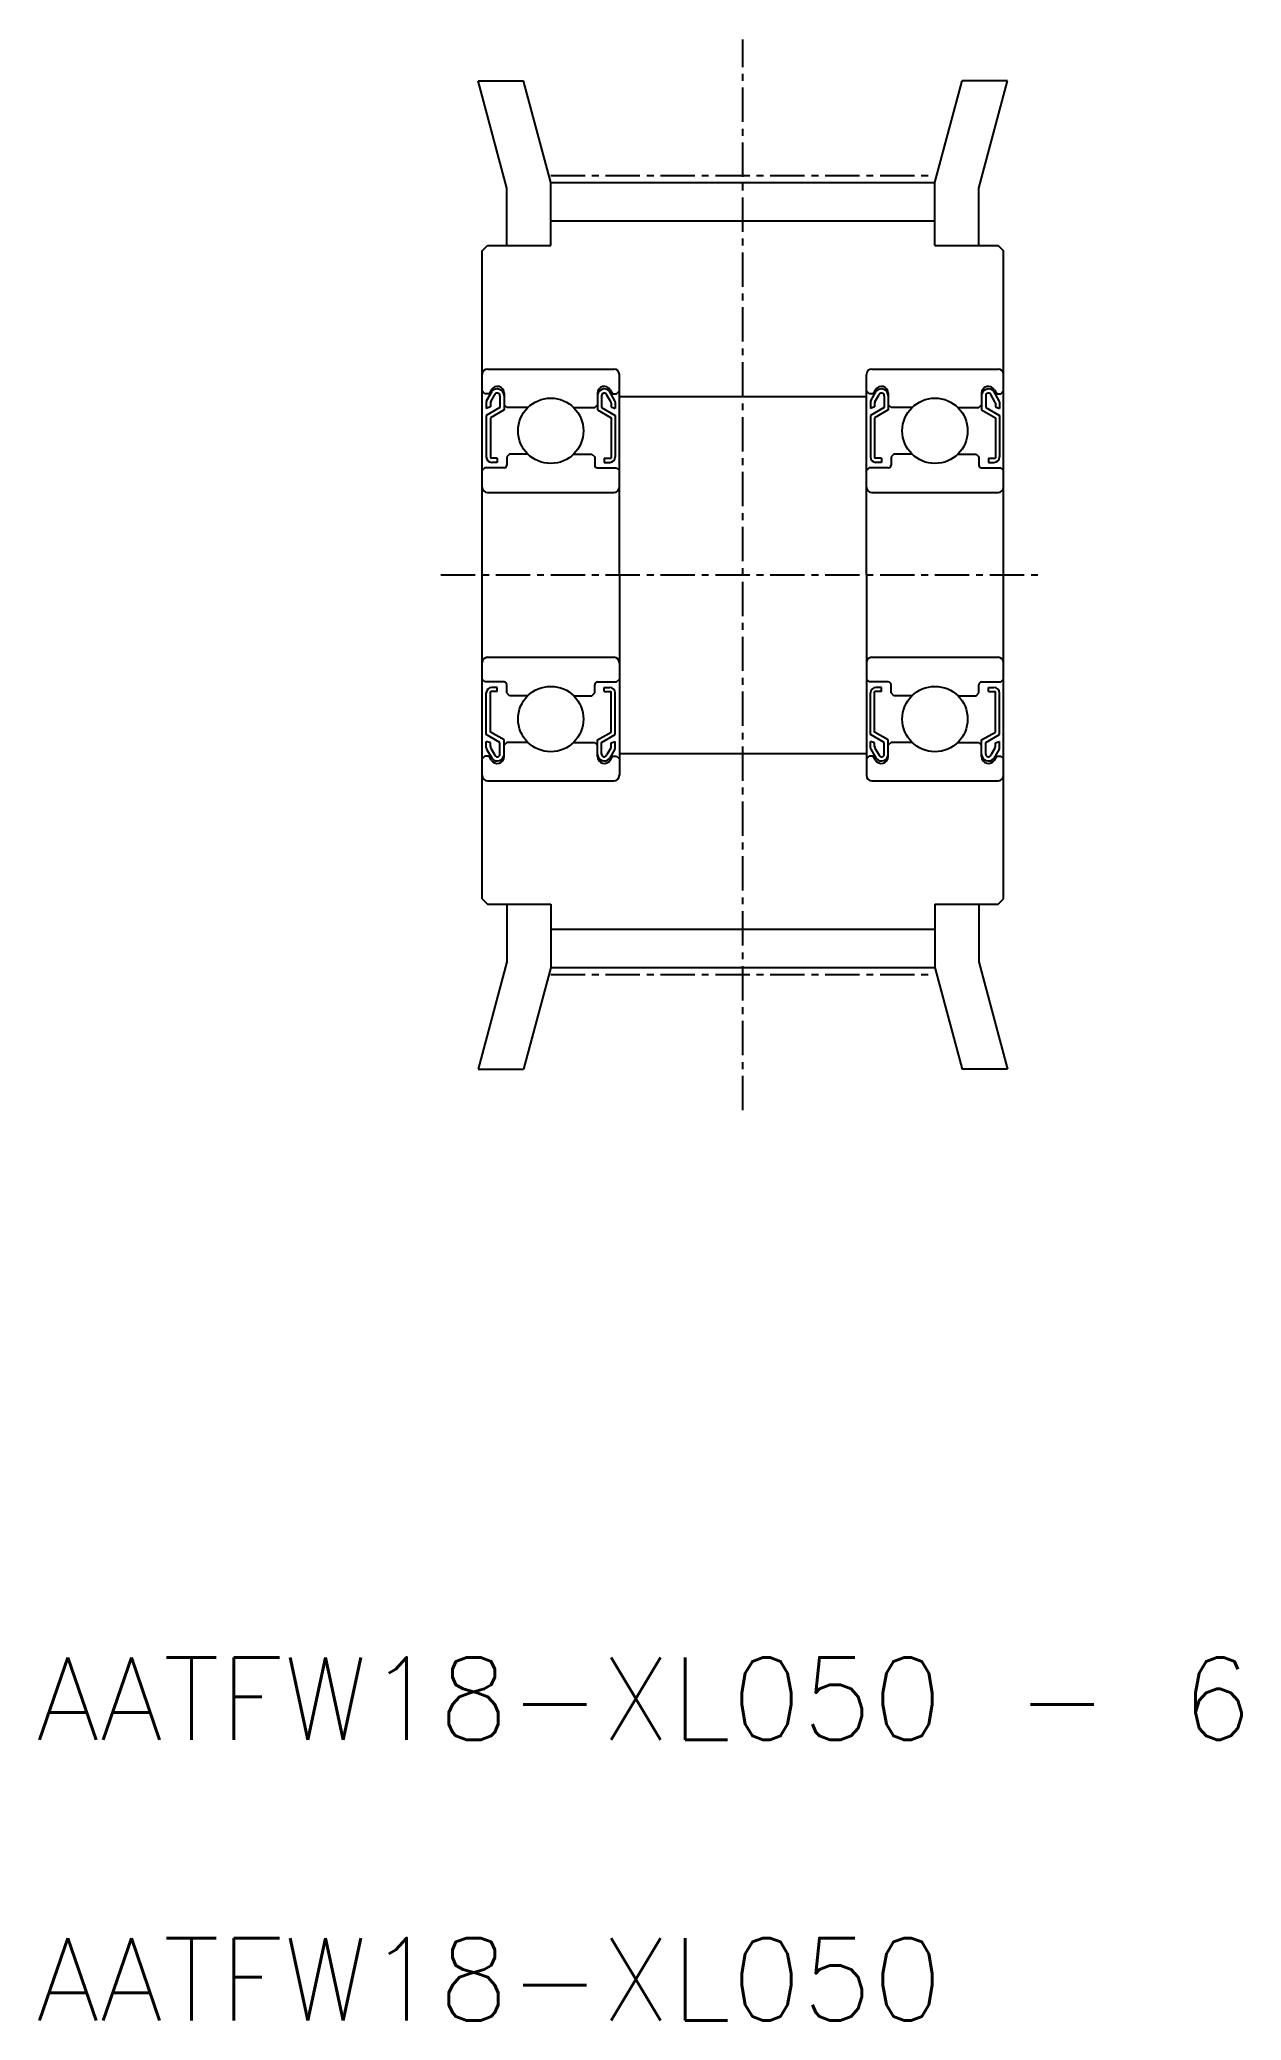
# Model space of a CAD drawing. Extents: x 22 to 65.8, y 0.3 to 72.5.
import ezdxf
from ezdxf.enums import TextEntityAlignment as Align

# ---------------------------------------------------------------- set-up
doc = ezdxf.new("R2010")
doc.units = 0
doc.linetypes.add('CENTER', pattern=[2, 1.25, -0.25, 0.25, -0.25])
doc.layers.get('0').update_dxf_attribs({"linetype": 'CONTINUOUS'})
doc.layers.add('CENTER', color=1, linetype='CONTINUOUS')
doc.styles.get("Standard").update_dxf_attribs({"font": 'txt.shx', "bigfont": 'bigfont.shx'})

msp = doc.modelspace()

# ---------------------------------------------------------------- linework, layer by layer
at = {"color": 7, "linetype": 'CONTINUOUS'}
for p, q in [((39.006, 67.061), (37.958, 70.971)), ((37.958, 70.971), (39.615, 70.971)), ((40.606, 67.271), (39.615, 70.971)), ((54.606, 67.271), (55.598, 70.971)), ((57.254, 70.971), (55.598, 70.971)), ((56.206, 67.061), (57.254, 70.971)), ((40.606, 67.271), (54.606, 67.271)), ((40.606, 64.971), (40.606, 67.271)), ((54.606, 64.971), (54.606, 67.271)), ((39.006, 64.971), (39.006, 67.061)), ((56.206, 64.971), (56.206, 67.061)), ((40.606, 65.871), (54.606, 65.871)), ((38.106, 64.771), (38.306, 64.971)), ((38.306, 64.971), (40.606, 64.971)), ((54.606, 64.971), (56.906, 64.971)), ((56.906, 64.971), (57.106, 64.771)), ((38.106, 41.171), (38.106, 64.771)), ((57.106, 41.171), (57.106, 64.771)), ((38.306, 60.471), (42.906, 60.471)), ((43.106, 52.971), (43.106, 60.271)), ((52.106, 52.971), (52.106, 60.271)), ((52.306, 60.471), (56.906, 60.471)), ((38.206, 59.571), (38.106, 59.671)), ((38.356, 59.571), (38.206, 59.571)), ((38.256, 59.268), (38.256, 59.035)), ((38.27, 59.318), (38.467, 59.66)), ((38.44, 59.716), (38.356, 59.571)), ((38.406, 59.228), (38.406, 59.09)), ((38.42, 59.278), (38.559, 59.519)), ((38.756, 59.496), (38.756, 59.071)), ((38.906, 59.591), (38.906, 59.171)), ((38.906, 59.496), (38.906, 58.985)), ((39.006, 59.071), (38.906, 59.171)), ((42.206, 59.071), (42.306, 59.171)), ((42.306, 59.591), (42.306, 59.171)), ((42.306, 59.496), (42.306, 58.985)), ((42.456, 59.496), (42.456, 59.071)), ((42.793, 59.278), (42.654, 59.519)), ((42.943, 59.318), (42.745, 59.66)), ((42.773, 59.716), (42.856, 59.571)), ((42.806, 59.228), (42.806, 59.09)), ((42.856, 59.571), (43.006, 59.571)), ((42.956, 59.268), (42.956, 59.035)), ((43.006, 59.571), (43.106, 59.671)), ((43.106, 59.471), (52.106, 59.471)), ((52.206, 59.571), (52.106, 59.671)), ((52.356, 59.571), (52.206, 59.571)), ((52.256, 59.268), (52.256, 59.035)), ((52.27, 59.318), (52.467, 59.66)), ((52.44, 59.716), (52.356, 59.571)), ((52.406, 59.228), (52.406, 59.09)), ((52.42, 59.278), (52.559, 59.519)), ((52.756, 59.496), (52.756, 59.071)), ((52.906, 59.591), (52.906, 59.171)), ((52.906, 59.496), (52.906, 58.985)), ((53.006, 59.071), (52.906, 59.171)), ((56.206, 59.071), (56.306, 59.171)), ((56.306, 59.591), (56.306, 59.171)), ((56.306, 59.496), (56.306, 58.985)), ((56.456, 59.496), (56.456, 59.071)), ((56.793, 59.278), (56.654, 59.519)), ((56.943, 59.318), (56.745, 59.66)), ((56.773, 59.716), (56.856, 59.571)), ((56.806, 59.228), (56.806, 59.09)), ((56.856, 59.571), (57.006, 59.571)), ((56.956, 59.268), (56.956, 59.035)), ((57.006, 59.571), (57.106, 59.671)), ((38.406, 59.09), (38.256, 59.035)), ((38.756, 59.071), (38.256, 58.783)), ((38.256, 58.783), (38.256, 57.271)), ((38.906, 58.985), (38.406, 58.696)), ((38.406, 58.696), (38.406, 57.221)), ((39.772, 59.071), (39.006, 59.071)), ((41.44, 59.071), (42.206, 59.071)), ((42.306, 58.985), (42.806, 58.696)), ((42.456, 59.071), (42.956, 58.783)), ((42.806, 59.09), (42.956, 59.035)), ((42.806, 58.696), (42.806, 57.221)), ((42.956, 58.783), (42.956, 57.271)), ((52.406, 59.09), (52.256, 59.035)), ((52.756, 59.071), (52.256, 58.783)), ((52.256, 58.783), (52.256, 57.271)), ((52.906, 58.985), (52.406, 58.696)), ((52.406, 58.696), (52.406, 57.221)), ((53.772, 59.071), (53.006, 59.071)), ((55.44, 59.071), (56.206, 59.071)), ((56.306, 58.985), (56.806, 58.696)), ((56.456, 59.071), (56.956, 58.783)), ((56.806, 59.09), (56.956, 59.035)), ((56.806, 58.696), (56.806, 57.221)), ((56.956, 58.783), (56.956, 57.271)), ((38.656, 57.221), (38.406, 57.221)), ((38.656, 57.071), (38.456, 57.071)), ((38.656, 57.221), (38.656, 57.071)), ((39.106, 57.371), (39.006, 57.271)), ((39.006, 57.271), (39.006, 56.971)), ((39.772, 57.371), (39.106, 57.371)), ((41.44, 57.371), (42.106, 57.371)), ((42.106, 57.371), (42.206, 57.271)), ((42.206, 57.271), (42.206, 56.971)), ((42.556, 57.221), (42.806, 57.221)), ((42.556, 57.221), (42.556, 57.071)), ((42.556, 57.071), (42.756, 57.071)), ((52.656, 57.221), (52.406, 57.221)), ((52.656, 57.071), (52.456, 57.071)), ((52.656, 57.221), (52.656, 57.071)), ((53.106, 57.371), (53.006, 57.271)), ((53.006, 57.271), (53.006, 56.971)), ((53.772, 57.371), (53.106, 57.371)), ((55.44, 57.371), (56.106, 57.371)), ((56.106, 57.371), (56.206, 57.271)), ((56.206, 57.271), (56.206, 56.971)), ((56.556, 57.221), (56.806, 57.221)), ((56.556, 57.221), (56.556, 57.071)), ((56.556, 57.071), (56.756, 57.071)), ((38.206, 56.871), (38.106, 56.771)), ((38.106, 56.621), (38.106, 56.621)), ((38.906, 56.871), (38.206, 56.871)), ((42.306, 56.871), (43.006, 56.871)), ((43.006, 56.871), (43.106, 56.771)), ((52.206, 56.871), (52.106, 56.771)), ((52.106, 56.621), (52.106, 56.621)), ((52.906, 56.871), (52.206, 56.871)), ((56.306, 56.871), (57.006, 56.871)), ((57.006, 56.871), (57.106, 56.771)), ((38.306, 55.971), (42.906, 55.971)), ((52.306, 55.971), (56.906, 55.971)), ((38.106, 54.796), (38.106, 54.796)), ((52.106, 54.796), (52.106, 54.796)), ((43.106, 52.971), (43.106, 45.671)), ((52.106, 52.971), (52.106, 45.671)), ((38.306, 49.971), (42.906, 49.971)), ((52.306, 49.971), (56.906, 49.971)), ((38.206, 49.071), (38.106, 49.171)), ((38.906, 49.071), (38.206, 49.071)), ((42.306, 49.071), (43.006, 49.071)), ((43.006, 49.071), (43.106, 49.171)), ((52.206, 49.071), (52.106, 49.171)), ((52.906, 49.071), (52.206, 49.071)), ((56.306, 49.071), (57.006, 49.071)), ((57.006, 49.071), (57.106, 49.171)), ((38.256, 47.16), (38.256, 48.671)), ((38.406, 47.247), (38.406, 48.721)), ((38.656, 48.721), (38.406, 48.721)), ((38.656, 48.871), (38.456, 48.871)), ((38.656, 48.721), (38.656, 48.871)), ((39.006, 48.671), (39.006, 48.971)), ((39.106, 48.571), (39.006, 48.671)), ((39.772, 48.571), (39.106, 48.571)), ((41.44, 48.571), (42.106, 48.571)), ((42.106, 48.571), (42.206, 48.671)), ((42.206, 48.671), (42.206, 48.971)), ((42.556, 48.871), (42.756, 48.871)), ((42.556, 48.721), (42.556, 48.871)), ((42.556, 48.721), (42.806, 48.721)), ((42.806, 47.247), (42.806, 48.721)), ((42.956, 47.16), (42.956, 48.671)), ((52.256, 47.16), (52.256, 48.671)), ((52.406, 47.247), (52.406, 48.721)), ((52.656, 48.721), (52.406, 48.721)), ((52.656, 48.871), (52.456, 48.871)), ((52.656, 48.721), (52.656, 48.871)), ((53.006, 48.671), (53.006, 48.971)), ((53.106, 48.571), (53.006, 48.671)), ((53.772, 48.571), (53.106, 48.571)), ((55.44, 48.571), (56.106, 48.571)), ((56.106, 48.571), (56.206, 48.671)), ((56.206, 48.671), (56.206, 48.971)), ((56.556, 48.871), (56.756, 48.871)), ((56.556, 48.721), (56.556, 48.871)), ((56.556, 48.721), (56.806, 48.721)), ((56.806, 47.247), (56.806, 48.721)), ((56.956, 47.16), (56.956, 48.671)), ((38.756, 46.871), (38.256, 47.16)), ((38.406, 46.853), (38.256, 46.908)), ((38.256, 46.675), (38.256, 46.908)), ((38.906, 46.958), (38.406, 47.247)), ((38.906, 46.446), (38.906, 46.958)), ((42.306, 46.958), (42.806, 47.247)), ((42.306, 46.446), (42.306, 46.958)), ((42.456, 46.871), (42.956, 47.16)), ((42.806, 46.853), (42.956, 46.908)), ((42.956, 46.675), (42.956, 46.908)), ((52.756, 46.871), (52.256, 47.16)), ((52.406, 46.853), (52.256, 46.908)), ((52.256, 46.675), (52.256, 46.908)), ((52.906, 46.958), (52.406, 47.247)), ((52.906, 46.446), (52.906, 46.958)), ((56.306, 46.958), (56.806, 47.247)), ((56.306, 46.446), (56.306, 46.958)), ((56.456, 46.871), (56.956, 47.16)), ((56.806, 46.853), (56.956, 46.908)), ((56.956, 46.675), (56.956, 46.908)), ((38.206, 46.371), (38.106, 46.271)), ((38.356, 46.371), (38.206, 46.371)), ((38.27, 46.625), (38.467, 46.283)), ((38.44, 46.227), (38.356, 46.371)), ((38.406, 46.715), (38.406, 46.853)), ((38.42, 46.665), (38.559, 46.424)), ((38.756, 46.446), (38.756, 46.871)), ((39.006, 46.871), (38.906, 46.771)), ((38.906, 46.352), (38.906, 46.771)), ((39.772, 46.871), (39.006, 46.871)), ((41.44, 46.871), (42.206, 46.871)), ((42.206, 46.871), (42.306, 46.771)), ((42.306, 46.352), (42.306, 46.771)), ((42.456, 46.446), (42.456, 46.871)), ((42.793, 46.665), (42.654, 46.424)), ((42.943, 46.625), (42.745, 46.283)), ((42.773, 46.227), (42.856, 46.371)), ((42.806, 46.715), (42.806, 46.853)), ((42.856, 46.371), (43.006, 46.371)), ((43.006, 46.371), (43.106, 46.271)), ((43.106, 46.471), (52.106, 46.471)), ((52.206, 46.371), (52.106, 46.271)), ((52.356, 46.371), (52.206, 46.371)), ((52.27, 46.625), (52.467, 46.283)), ((52.44, 46.227), (52.356, 46.371)), ((52.406, 46.715), (52.406, 46.853)), ((52.42, 46.665), (52.559, 46.424)), ((52.756, 46.446), (52.756, 46.871)), ((53.006, 46.871), (52.906, 46.771)), ((52.906, 46.352), (52.906, 46.771)), ((53.772, 46.871), (53.006, 46.871)), ((55.44, 46.871), (56.206, 46.871)), ((56.206, 46.871), (56.306, 46.771)), ((56.306, 46.352), (56.306, 46.771)), ((56.456, 46.446), (56.456, 46.871)), ((56.793, 46.665), (56.654, 46.424)), ((56.943, 46.625), (56.745, 46.283)), ((56.773, 46.227), (56.856, 46.371)), ((56.806, 46.715), (56.806, 46.853)), ((56.856, 46.371), (57.006, 46.371)), ((57.006, 46.371), (57.106, 46.271)), ((38.306, 45.471), (42.906, 45.471)), ((52.306, 45.471), (56.906, 45.471)), ((38.106, 41.171), (38.306, 40.971)), ((56.906, 40.971), (57.106, 41.171)), ((38.306, 40.971), (40.606, 40.971)), ((39.006, 40.971), (39.006, 38.882)), ((40.606, 40.971), (40.606, 38.671)), ((54.606, 40.971), (56.906, 40.971)), ((54.606, 40.971), (54.606, 38.671)), ((56.206, 40.971), (56.206, 38.882)), ((40.606, 40.071), (54.606, 40.071)), ((39.006, 38.882), (37.958, 34.971)), ((40.606, 38.671), (39.615, 34.971)), ((40.606, 38.671), (54.606, 38.671)), ((54.606, 38.671), (55.598, 34.971)), ((56.206, 38.882), (57.254, 34.971)), ((37.958, 34.971), (39.615, 34.971)), ((57.254, 34.971), (55.598, 34.971))]:
    msp.add_line(p, q, dxfattribs=at)
for centre in [(40.606, 58.221), (54.606, 58.221), (40.606, 47.721), (54.606, 47.721)]:
    msp.add_circle(centre, 1.191, dxfattribs=at)
for centre, radius, start, end in [((38.306, 60.271), 0.2, 90, 180), ((42.906, 60.271), 0.2, 0, 90), ((52.306, 60.271), 0.2, 90, 180), ((56.906, 60.271), 0.2, 0, 90), ((38.356, 59.268), 0.1, 150.00032, 180.0006), ((38.506, 59.228), 0.1, 150.00032, 180.0006), ((38.656, 59.591), 0.25, 359.99956, 150.00021), ((38.656, 59.496), 0.25, 0, 139.19441), ((38.656, 59.496), 0.1, 0, 167.12492), ((42.556, 59.591), 0.25, 29.99979, 180.00044), ((42.556, 59.496), 0.25, 40.80559, 180), ((42.556, 59.496), 0.1, 12.87508, 180), ((42.706, 59.228), 0.1, 359.9994, 29.99968), ((42.856, 59.268), 0.1, 359.9994, 29.99968), ((52.356, 59.268), 0.1, 150.00032, 180.0006), ((52.506, 59.228), 0.1, 150.00032, 180.0006), ((52.656, 59.591), 0.25, 359.99956, 150.00021), ((52.656, 59.496), 0.25, 0, 139.19441), ((52.656, 59.496), 0.1, 0, 167.12492), ((56.556, 59.591), 0.25, 29.99979, 180.00044), ((56.556, 59.496), 0.25, 40.80559, 180), ((56.556, 59.496), 0.1, 12.87508, 180), ((56.706, 59.228), 0.1, 359.9994, 29.99968), ((56.856, 59.268), 0.1, 359.9994, 29.99968), ((38.456, 57.271), 0.2, 180.00032, 270.00031), ((42.756, 57.271), 0.2, 269.99969, 359.99968), ((52.456, 57.271), 0.2, 180.00032, 270.00031), ((56.756, 57.271), 0.2, 269.99969, 359.99968), ((38.906, 56.971), 0.1, 270.00058, 0), ((42.306, 56.971), 0.1, 180, 269.99942), ((52.906, 56.971), 0.1, 270.00058, 0), ((56.306, 56.971), 0.1, 180, 269.99942), ((38.306, 56.171), 0.2, 180, 270), ((42.906, 56.171), 0.2, 270, 0), ((52.306, 56.171), 0.2, 180, 270), ((56.906, 56.171), 0.2, 270, 0), ((38.306, 49.771), 0.2, 90, 180), ((42.906, 49.771), 0.2, 0, 90), ((52.306, 49.771), 0.2, 90, 180), ((56.906, 49.771), 0.2, 0, 90), ((38.906, 48.971), 0.1, 0, 89.99942), ((42.306, 48.971), 0.1, 90.00058, 180), ((52.906, 48.971), 0.1, 0, 89.99942), ((56.306, 48.971), 0.1, 90.00058, 180), ((38.456, 48.671), 0.2, 89.99969, 179.99968), ((42.756, 48.671), 0.2, 0.00032, 90.00031), ((52.456, 48.671), 0.2, 89.99969, 179.99968), ((56.756, 48.671), 0.2, 0.00032, 90.00031), ((38.356, 46.675), 0.1, 179.9994, 209.99968), ((38.506, 46.715), 0.1, 179.9994, 209.99968), ((38.656, 46.352), 0.25, 209.99979, 0.00044), ((38.656, 46.446), 0.25, 220.80559, 0), ((38.656, 46.446), 0.1, 192.87508, 0), ((42.556, 46.446), 0.25, 180, 319.19441), ((42.556, 46.352), 0.25, 179.99956, 330.00021), ((42.556, 46.446), 0.1, 180, 347.12492), ((42.706, 46.715), 0.1, 330.00032, 0.0006), ((42.856, 46.675), 0.1, 330.00032, 0.0006), ((52.356, 46.675), 0.1, 179.9994, 209.99968), ((52.506, 46.715), 0.1, 179.9994, 209.99968), ((52.656, 46.352), 0.25, 209.99979, 0.00044), ((52.656, 46.446), 0.25, 220.80559, 0), ((52.656, 46.446), 0.1, 192.87508, 0), ((56.556, 46.446), 0.25, 180, 319.19441), ((56.556, 46.352), 0.25, 179.99956, 330.00021), ((56.556, 46.446), 0.1, 180, 347.12492), ((56.706, 46.715), 0.1, 330.00032, 0.0006), ((56.856, 46.675), 0.1, 330.00032, 0.0006), ((38.306, 45.671), 0.2, 180, 270), ((42.906, 45.671), 0.2, 270, 0), ((52.306, 45.671), 0.2, 180, 270), ((56.906, 45.671), 0.2, 270, 0)]:
    msp.add_arc(centre, radius, start, end, dxfattribs=at)
at = {"layer": 'CENTER', "color": 1, "linetype": 'CENTER'}
for p, q in [((47.606, 33.471), (47.606, 72.471)), ((40.606, 67.526), (54.606, 67.526)), ((36.606, 52.971), (58.606, 52.971)), ((40.606, 38.416), (54.606, 38.416))]:
    msp.add_line(p, q, dxfattribs=at)

# ---------------------------------------------------------------- texts
at = {"color": 7, "linetype": 'CONTINUOUS'}
for s, p in [('AATFW18-XL050 - 6', (21.852, 9.634)), ('AATFW18-XL050', (21.852, -0.586))]:
    msp.add_text(s, height=3, dxfattribs=at).set_placement(p, align=Align.BOTTOM_LEFT)

doc.saveas('drawing.dxf')
